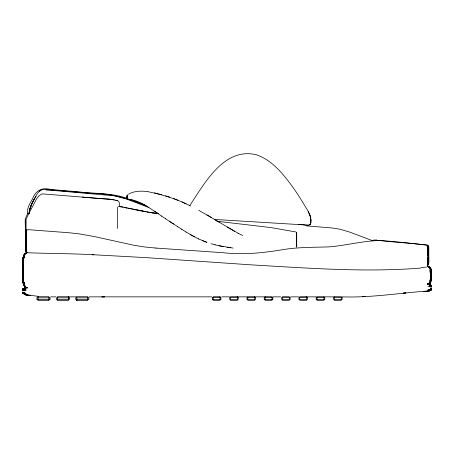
<?xml version="1.0" encoding="UTF-8"?>
<svg xmlns="http://www.w3.org/2000/svg" width="454" height="454" viewBox="0 0 454 454"><rect width="100%" height="100%" fill="white"/><g stroke="black" fill="none" stroke-linecap="round" stroke-linejoin="round"><path stroke-width="0.68" d="M68.338 299.498L68.338 296.723L57.397 296.723L57.397 300.605L68.338 300.605L68.338 296.723M76.788 300.605L76.788 296.723L87.73 296.723L87.73 300.605L76.788 300.605L76.788 299.498M427.225 245.506L427.702 247.18L427.662 265.42L427.242 266.555M428.758 252.066L428.758 250.233M428.758 249.626L428.758 247.793M22.723 277.468L22.723 263.706M427.696 257.571L427.651 264.086M428.803 261.901L428.735 253.888M22.876 280.549L22.876 259.938M22.876 280.152L22.893 259.37M22.745 277.036L22.967 279.568L22.723 276.077L23.296 280.913L22.745 277.036L22.893 259.478M431.277 278.972L431.277 271.878M22.984 280.498L24.119 284.238L22.967 280.952L22.723 276.367L23.296 281.94L24.119 283.767L23.302 281.979L24.119 283.705C21.554 276.316 22.496 267.758 23.302 260.046L22.723 265.284L22.876 260.539L24.119 255.602L22.967 259.285L22.723 266.163L23.302 261.822L22.723 266.163M22.893 281.378L22.723 275.743L23.302 280.209L22.745 276.588L22.723 275.34L23.296 279.494L22.745 276.049L22.967 263.099M428.366 262.202L428.196 264.875M431.277 278.864L431.277 272.502M431.277 278.728L431.277 272.689M22.745 275.374L22.723 274.852L23.302 278.376L22.745 275.374L22.7 270.953L22.745 266.055L22.723 266.68L23.296 262.701M22.967 278.177L22.893 266.367L22.723 267.877L22.745 266.787L23.302 264.007L22.893 265.329M29.181 213.692C28.698 208.641 31.797 204.26 33.885 199.93C36.235 195.055 39.56 187.803 46.28 189.829L114.209 195.793L126.655 199.079L148.787 207.484M310.786 219.339L310.445 217.273L310.797 221.047L310.445 224.106C312.187 218.147 308.93 212.398 305.848 207.512C300.883 199.085 295.633 190.811 289.771 182.973C280.907 171.436 270.629 159.536 256.385 154.803C224.043 146.795 204.425 183.666 189.602 205.832M431.277 278.081L431.277 273.143M431.277 277.876L431.255 271.044M22.723 274.182L22.745 265.391M431.255 279.721L431.255 271.509M431.255 279.562L431.255 272.162M22.723 270.97L22.745 268.564L22.745 272.218L22.723 267.877M431.255 279.255L431.255 272.746M431.255 278.943L431.255 273.087M310.445 224.06L310.797 221.047L310.445 216.853L310.786 220.406M431.255 278.75L431.255 273.467M431.255 278.24L431.255 273.887M431.255 277.893L431.277 274.869M22.745 264.256L22.967 261.493L22.723 265.284L23.296 260L22.876 262.333M25.475 219.6L25.52 225.876M431.3 275.612L431.255 277.366L431.255 274.381M25.191 219.73L25.373 228.742M310.774 222.693L310.786 222.312L310.445 223.737L310.786 222.477M26.44 232.062L26.582 230.808M26.094 220.235L26.043 229.27M428.797 262.355L428.224 264.71M22.723 263.808L23.296 257.146M22.723 263.927L23.296 257.384L24.119 255.216L23.307 257.123L22.893 259.802M22.876 261.294L23.296 258.15L24.119 256.107L22.967 259.711L22.745 262.997L22.967 258.939M310.774 222.908L310.786 222.619L310.644 223.674M22.723 264.324L22.876 260.88M310.684 223.135L310.445 223.737M22.745 262.27C22.859 258.752 22.87 253.673 27.132 252.668C23.79 253.349 23.058 257.089 22.876 259.977M22.745 262.452C22.904 258.888 22.717 253.576 27.132 252.6L25.424 253.258M23.506 256.589L24.119 254.932L25.424 253.559C22.201 256.232 23.001 260.885 22.723 264.597L23.307 258.598L24.119 256.811L23.302 258.649L22.893 261.135M22.967 259.285L22.745 262.696L22.967 258.422L22.893 260.238M22.893 259.433L22.967 258.513M22.893 260.647L22.967 259.711L22.745 263.36L23.307 258.598M22.893 259.58L22.967 258.684M24.402 288.761C22.564 289.124 21.372 290.503 24.402 289.005C22.757 289.255 21.19 290.668 24.402 289.204M431.272 288.897L430.579 290.208L431.272 288.943L430.568 290.174L431.272 289.016L430.982 289.981L430.579 290.282L431.272 288.897L430.982 289.839L430.579 290.112L431.084 289.533L429.598 290.322M22.723 267.247L22.893 264.387M431.272 289.045L430.579 290.344L431.249 289.3C431.186 290.021 430.67 289.805 429.598 290.458M430.579 289.936L431.084 289.442L429.598 290.157L431.067 289.499L431.272 288.761L430.982 290.032L431.272 288.835L430.982 289.629L429.598 290.214L430.982 289.629L431.249 289.05L430.982 289.629M428.026 290.061C429.041 290.929 431.958 288.358 431.067 288.982L429.598 289.675M22.751 290.004L24.402 289.38L23.018 289.561L22.751 290.004L23.018 289.561M430.579 289.794L431.272 288.665L430.982 289.487L429.598 290.021L430.982 289.487L431.272 288.761M298.431 224.475C301.314 223.357 310.423 227.97 310.786 222.619M25.974 289.55L23.432 289.646L22.728 290.447L23.432 290.015L25.974 289.998M22.728 289.788L23.421 288.421M127.795 195.101C126.547 195.453 126.49 197.984 127.795 198.404M22.728 289.856L23.432 288.738L22.751 289.624L23.421 288.812L22.933 289.147M23.296 258.672L24.119 256.714L22.984 260.636M22.728 289.941L23.421 288.994L22.933 289.289M431.084 289.329L429.598 289.953L430.579 289.697L431.249 288.954L430.982 289.487M22.751 289.527L23.018 288.528M431.249 288.818L430.579 289.47L431.272 288.665M431.107 280.146L430.698 281.469M431.067 289.567L430.579 290.049C431.436 289.153 430.795 290.691 431.249 289.255M29.056 213.278C29.992 207.143 32.478 201.253 36.133 196.242M431.033 281.196L431.107 280.788M29.056 213.493L29.306 212.109M431.107 279.919L431.033 280.322L431.107 280.01M29.056 213.913L29.306 212.546M430.982 290.1L431.084 289.675L430.579 290.112M431.033 281.077L431.107 280.685M127.103 197.808L127.228 197.172L126.831 196.957M431.067 289.896L430.982 289.839M431.033 280.935L431.107 280.555M431.107 278.972L431.107 279.125M431.033 280.765L431.107 280.402M26.349 230.581L26.043 250.483L26.474 252.225M431.107 278.501L429.881 280.169M310.684 223.374L309.974 224.338M431.107 279.76L429.881 281.571M30.078 208.868L32.353 202.541L34.181 199.13M30.594 207.183L30.078 209.005L30.594 207.172M431.107 279.471L429.881 281.185M117.603 207.115L117.314 228.464M26.122 219.543L27.717 215.746L36.451 199.09L39.322 195.407L42.233 193.869L107.933 199.158M25.214 219.038L27.7 213.573M430.698 281.645L431.124 280.351M431.124 280.05L429.881 282.184M431.124 279.857L429.881 281.906M310.451 224.157L310.695 223.487L309.974 224.639M23.296 256.998L24.119 254.768L25.424 253.377L27.132 252.668L25.424 253.377L24.119 254.711M310.684 223.674L309.974 224.758L309.214 225.008M32.353 202.546L30.77 206.366M127.33 198.103L127.67 197.728L127.812 198.023M310.451 223.788L310.695 223.215M430.982 289.743L431.249 289.136M431.124 279.057L429.881 280.725M430.568 289.243L431.067 288.823M429.598 286.151L431.272 286.985L430.579 286.031L429.598 285.793M431.084 286.616L430.568 286.497M22.933 289.073L23.421 288.596M22.751 289.731L23.018 289.175M310.451 223.47L310.695 222.965M127.653 195.248L127.932 194.692M22.751 289.856L23.018 289.351M431.067 289.817L430.579 290.282M22.933 289.635L24.402 289.084L22.933 289.448M23.018 288.778L23.421 288.398M430.698 278.898L431.124 278.183M22.933 289.953L23.421 289.748L22.751 290.185M23.018 288.886L23.421 288.528M127.165 196.775L126.808 197.104M26.196 229.679L25.782 231.404L26.082 251.368M22.751 290.418L23.018 290.134M25.986 229.474L25.555 230.513L25.651 237.164M428.247 265.005L428.769 263.547L428.735 252.668M430.698 282.059L429.881 283.109L427.435 284.039L429.881 283.154L430.698 282.11L429.881 283.154L427.435 284.091L429.881 283.217L430.687 282.28L429.881 283.154L427.435 284.085L428.57 283.841M430.698 281.996L429.881 283.035L428.57 283.705L429.881 283.154M430.698 281.906L429.881 282.933L428.57 283.591L429.881 283.052L430.687 282.15M430.687 282.309L428.57 283.881M429.881 282.944L428.57 283.574L430.687 282.048M430.579 290.344L431.067 289.845M22.91 289.334L24.402 288.619M22.91 289.482L24.402 288.835M39.453 191.123L40.9 190.118M126.989 197.592L127.404 197.507M426.641 267.258L427.594 266.333L427.668 264.307M128.63 194.102C134.418 190.828 141.41 190.771 147.817 191.656M430.579 288.858L431.084 288.579M22.933 289.714L24.402 289.289L23.432 289.357M428.57 283.784L429.881 283.131M26.536 229.208L25.566 230.019L25.441 231.273L25.713 250.665L26.173 251.8M25.424 253.281L27.132 252.6M431.067 286.378L429.598 285.941M22.91 290.464L24.402 290.271M429.598 289.766L430.568 289.561M423.61 291.564L429.598 290.889C400.388 292.836 371.304 297.909 341.919 296.854M429.598 290.872L425.977 291.417L427.345 291.258M24.402 289.737L22.933 290.14M428.026 289.675L429.598 289.487M425.704 267.173L420.932 267.519M425.977 291.411L428.026 291.213M126.989 195.907L127.404 196.043M371.565 240.359L376.826 240.126L373.171 240.262C390.786 240.779 409.678 243.35 427.674 245.092M46.002 189.897L49.951 189.829L93.376 193.489C111.945 193.546 129.759 198.931 146.665 206.23M420.461 268.115C363.864 272.508 307.017 268.076 250.46 264.807L146.319 257.645L92.105 254.677M23.432 289.646L24.402 289.629M308.221 225.139L214.333 219.435M55.899 296.859L50.791 296.854M68.668 296.859L76.329 296.859M89.097 296.859L211.678 296.854M221.893 296.854L229.554 296.854M237.215 296.854L247.43 296.854M255.091 296.854L265.306 296.854M272.968 296.854L280.629 296.854M290.844 296.854L298.505 296.854M306.166 296.854L316.381 296.854M324.043 296.854L334.257 296.854M27.336 287.774L24.402 287.967L27.336 287.757M428.026 286.298L429.598 286.361M92.128 254.683L93.938 254.762C71.63 253.508 49.214 253.604 26.939 252.702M156.874 248.134L223.408 252.736C242.64 254.915 261.969 253.043 280.992 249.972C296.978 247.072 313.215 247.424 329.371 246.863C346.22 245.449 362.723 240.926 379.669 240.501C395.247 242.425 411.046 243.021 426.573 245.092M24.402 290.696L25.974 290.804M155.075 248.003L156.919 248.139M155.12 248.003L144.338 246.936L133.544 245.205L95.686 236.84L79.467 233.901L68.673 232.715L28.182 229.662L26.582 230.189L26.128 231.273L25.85 250.591L26.304 252.333M100.09 198.54L107.961 199.09A60.178 59.292 -27.1 0 1 112.853 199.675L113.846 199.834M82.378 197.093L100.067 198.608M38.023 296.314L24.402 294.504M429.598 286.684L431.084 286.985M233.146 248.088L219.112 245.762M25.974 294.731L24.402 294.323L30.39 295.554M306.541 225.893L332.197 227.982L340.091 229.225L349.96 232.181L372.989 240.858M216.916 221.251L270.697 227.55L295.866 231.949M428.026 284.034L429.598 284.374L428.026 284.147M429.598 285.702C432.787 287.121 431.204 285.895 429.598 285.248M227.017 247.243L230.751 247.793M119.635 206.621L120.758 206.797M156.925 213.493L148.174 212.075M156.936 213.471L158.191 213.669L149.423 212.29M154.456 213.301L155.705 213.499M151.954 212.898L153.202 213.102M28.017 295.225L24.402 294.379L28.017 295.259L24.402 294.385L28.017 295.231L24.402 294.47L25.974 294.85M148.032 191.69L161.879 194.783M112.842 199.737L114.828 200.01M149.457 212.483L150.705 212.693M146.926 211.859L148.191 212.041M146.96 212.046L148.208 212.268M146.943 211.825L130.684 208.721M144.463 211.592L145.711 211.819M144.446 211.371L128.181 208.21M141.966 211.127L143.214 211.36M429.598 285.418L431.084 286.003C431.731 287.376 430.608 284.403 429.598 285.033M25.974 293.375C23.687 293.176 20.612 290.883 24.402 293.539C20.691 291.258 23.001 293.244 24.402 293.908M139.469 210.645L140.717 210.889M114.8 200.078L115.81 200.208M136.972 210.151L138.22 210.401M223.34 246.624L215.009 244.797M134.48 209.652L135.723 209.901M130.236 199.567L131.938 199.913L128.805 199.164M129.458 208.42L126.933 207.949M128.238 208.369L129.486 208.63M130.434 199.607C139.037 200.861 146.511 205.866 153.974 210.928M125.684 207.688L126.961 207.898M124.436 207.427L125.713 207.637M125.735 207.847L126.984 208.108M22.728 292.132L22.933 292.853L24.402 293.607C23.37 294.232 22.206 291.184 23.018 292.79L25.974 293.59M123.21 207.109L118.647 206.405L124.464 207.376M115.781 200.271C119.425 200.049 119.958 203.931 119.572 206.695M431.272 286.815L430.579 285.935L431.067 286.236C430.704 286.576 432.821 286.684 429.598 284.851M154.4 192.876L169.79 197.212M215.219 244.854L211.07 243.702M429.598 285.498L431.084 286.173M24.402 292.665L22.91 292.058M116.746 200.486L117.631 200.759M165.557 195.873L178.042 200.248M126.422 198.177C110.918 192.661 94.16 193.892 78.077 191.764L50.366 189.437C41.944 187.008 35.395 190.822 32.376 199.102C29.811 203.619 26.655 208.437 27.524 213.874M22.728 292.41L23.421 293.806L22.728 292.359L22.933 293.046L24.402 293.806C22.899 293.38 22.098 291.621 23.432 293.585L22.728 292.45L23.421 293.857M131.983 200.089L144.491 204.833M24.402 293.437L22.933 292.802L24.402 293.352L22.751 292.285M24.402 293.261L22.933 292.461L23.018 292.79M206.916 242.334L198.392 238.855M202.546 240.677L206.706 242.271M173.683 198.585L182.196 202.019L190.504 205.98M242.686 235.501L238.072 233.282M431.067 286.037L430.579 285.685L431.067 285.969M23.421 293.307L22.91 292.807L24.402 293.744L22.933 292.938L22.728 292.223M22.893 281.27C22.989 284.017 24.266 287.053 27.132 287.847C24.244 287.11 22.95 284.096 22.893 281.344M27.132 287.904L25.424 287.132L24.119 285.833L23.307 283.92M25.424 287.041L27.132 287.893L25.424 287.059L24.119 285.685L23.506 284.113L24.119 285.657L25.424 286.945L27.132 287.734M181.986 201.951L186.14 203.863M27.132 287.847L25.424 287.059L26.565 287.592M431.124 270.113L429.881 267.548L431.033 269.426L430.698 268.416L429.881 267.293L428.57 266.657L429.881 267.27L431.033 269.205M429.007 266.861L429.881 267.27L430.698 268.439L431.124 269.96L429.881 267.406L428.57 266.765L429.881 267.383L431.033 269.296M428.57 266.594L429.881 267.213L431.033 269.165M428.57 266.657L429.881 267.293L428.57 266.657L429.444 267.071M198.608 238.923L190.084 234.474M431.067 285.804L430.579 285.475L431.272 286.474L430.579 285.299L431.272 286.395L430.982 285.532M238.288 233.322L227.233 227.04M198.818 210.361L211.28 217.443M194.448 236.857L185.93 231.977M429.881 272.099L431.124 273.206M234.769 231.404L215.219 219.827M206.916 214.963L219.537 222.341M181.77 229.355L186.14 232.045M430.982 285.401L431.249 286.06L430.579 285.146L431.272 286.326L430.579 284.908L431.272 286.264M177.616 226.671L181.986 229.418M177.832 226.733L169.365 221.308M173.683 224.043L165.347 218.663M161.459 216.053L165.557 218.72M429.881 271.373L430.698 271.935L431.107 272.916M161.669 216.11L154.184 211.059M154.905 211.451L157.947 213.55M22.728 292.297L23.421 293.721L22.91 293.148L23.018 293.466M429.881 270.72L431.107 272.411M430.982 286.644L431.272 286.985L430.982 286.326M23.421 293.664L22.933 293.046M429.881 270.124L431.124 271.861M430.579 285.373L431.084 285.855M22.893 280.998L24.119 285.248L25.424 286.497L24.119 285.458L23.307 283.665L22.745 278.45L23.296 283.585M24.119 285.237L25.424 286.497L24.119 285.226L23.506 283.699M430.579 285.016L431.084 285.628L430.579 285.084M25.424 286.752L24.119 285.487L22.984 281.355M24.119 285.657L25.424 286.945L24.119 285.572L23.506 284.011M429.881 269.591L431.124 271.498M22.933 293.136L23.421 293.63M431.107 273.251L431.107 273.478M430.579 285.22L431.084 285.731M23.421 293.721L22.933 293.341M23.421 293.449L22.933 292.983M22.728 292.484L23.421 293.8M430.687 269.262L429.881 268.32L430.698 269.301M430.579 284.97L431.084 285.628M430.687 268.961L429.881 268.008L430.698 269.035M430.698 273.268L431.124 273.762M430.698 268.813L429.881 267.752L431.033 269.608M427.208 245.512L427.674 248.383M428.298 245.506L428.741 246.579L428.758 253.287M127.653 198.256L127.932 198.693M431.249 286.536L430.982 286.077M296.394 232.369L296.717 233.708L296.729 246.357M430.982 285.294L431.084 285.464M308.221 211.678L309.974 215.27L310.786 219.112M431.067 285.311L430.982 285.078M430.982 285.867L431.249 286.389M22.876 279.193L23.307 281.514L24.119 283.126L22.893 279.488M22.751 292.416L23.018 292.972M430.982 285.685L431.249 286.264M309.214 213.584L309.974 215.281M22.751 292.518L23.018 293.114M22.751 292.603L23.018 293.233M430.698 269.982L431.124 271.174M22.967 280.101L22.745 277.417L23.307 281.514M431.033 270.743L431.107 271.044M431.033 270.391L431.107 270.732M22.893 280.549L24.119 284.613L22.984 280.782M428.599 245.994L428.718 246.556M431.033 270.09L431.107 270.459M127.165 196.06L127.103 195.691L127.228 196.378M26.031 251.181L25.833 246.505M427.146 245.994L427.259 246.556M428.218 245.994L428.366 261.101M431.033 269.824L431.107 270.221M296.479 232.635L296.576 247.214M296.462 232.879L296.553 233.816M22.984 281.02L24.119 284.959L22.893 280.793M22.984 281.213L23.296 283.194M22.984 281.463L23.296 283.563M22.893 278.444L22.967 278.938L22.723 275.743M127.443 197.836L127.495 198.245M22.893 280.249L22.967 280.952L22.745 278.018L22.893 280.708M22.745 278.83L22.967 282.235L22.723 276.821L22.876 279.885M431.249 285.867L431.272 286.185M22.967 282.235L22.745 278.251L22.967 281.287M22.745 277.74L22.967 280.561L22.723 276.611L22.876 279.568M22.967 281.968L22.745 278.608L22.893 281.23M22.723 277.349L22.876 280.861M22.723 275.34L22.745 276.049M310.774 219.475L310.786 219.963M22.723 276.821L22.745 278.892M310.774 219.089L310.797 221.047M427.702 248.4L427.702 250.233M427.674 253.888L427.674 254.501M427.674 250.222L427.674 253.281M427.674 255.114L427.674 255.727M107.973 199.022A59.809 58.935 -27.2 0 1 112.881 199.607M38.005 296.723L38.005 300.605L48.947 300.605L48.947 296.723L38.005 296.723M265.091 299.498L265.091 300.327L272.014 300.327L272.014 296.723L265.091 296.723L265.091 299.498M282.405 299.498L282.405 300.327L289.329 300.327L289.329 296.723L282.405 296.723L282.405 299.498M299.714 299.498L299.714 300.327L306.643 300.327L306.643 296.723L299.714 296.723L299.714 299.498M317.028 299.498L317.028 300.327L323.957 300.327L323.957 296.723L317.028 296.723L317.028 299.498M334.343 299.498L334.343 300.327L341.266 300.327L341.266 296.723L334.343 296.723L334.343 299.498M22.745 263.78L22.723 264.915L22.967 260.812L24.119 257.56L23.302 259.302L22.745 263.78L22.967 260.812L22.745 263.78M22.745 264.796L22.723 265.698L23.296 260.806L22.745 264.796M22.893 261.476L22.876 261.776L23.296 259.291L22.893 261.476M24.119 255.216L23.302 257.265L24.119 255.222M25.424 253.587L24.119 254.91L25.424 253.587M429.881 283.035L428.57 283.705L429.881 283.052M80.874 273.518L80.874 273.518M405.762 292.892L403.209 293.153L405.762 292.892M25.974 287.734L24.402 287.87L25.974 287.734M25.974 287.779L24.402 287.898L25.974 287.785M364.902 296.627L362.349 296.712L364.902 296.627M104.42 296.854L101.866 296.859L104.42 296.859M220.077 296.723L213.147 296.723L213.147 300.327L220.077 300.327L220.077 296.723M237.385 296.723L230.462 296.723L230.462 300.327L237.385 300.327L237.385 296.723M254.7 296.723L247.776 296.723L247.776 300.327L254.7 300.327L254.7 296.723M220.905 297.557L212.319 297.557L212.319 299.498L220.905 299.498L220.905 297.557M238.219 297.557L229.633 297.557L229.633 299.498L238.219 299.498L238.219 297.557M255.534 297.557L246.948 297.557L246.948 299.498L255.534 299.498L255.534 297.557M272.848 297.557L264.256 297.557L264.256 299.498L272.848 299.498L272.848 297.557M290.157 297.557L281.571 297.557L281.571 299.498L290.157 299.498L290.157 297.557M307.471 297.557L298.885 297.557L298.885 299.498L307.471 299.498L307.471 297.557M324.786 297.557L316.2 297.557L316.2 299.498L324.786 299.498L324.786 297.557M342.1 297.557L333.514 297.557L333.514 299.498L342.1 299.498L342.1 297.557M50.053 297.835L36.899 297.835L36.899 299.498L50.053 299.498L50.053 297.835M69.445 297.835L56.29 297.835L56.29 299.498L69.445 299.498L69.445 297.835M88.836 297.835L75.682 297.835L75.682 299.498L88.836 299.498L88.836 297.835M429.598 284.312L428.026 284.079L429.598 284.317M25.974 294.856L24.402 294.425L25.974 294.89M429.881 267.395L428.57 266.782L429.881 267.395M25.424 286.775L24.119 285.458L25.424 286.775M25.424 286.945L24.119 285.617L25.424 286.951M430.698 268.575L429.881 267.554L430.698 268.575M24.119 283.217L23.302 281.48L24.119 283.217M24.119 284.613L23.302 282.768L24.119 284.63M24.119 284.959L23.302 283.069L24.119 284.959M310.684 217.937L310.445 216.853L310.684 217.937"/></g></svg>
